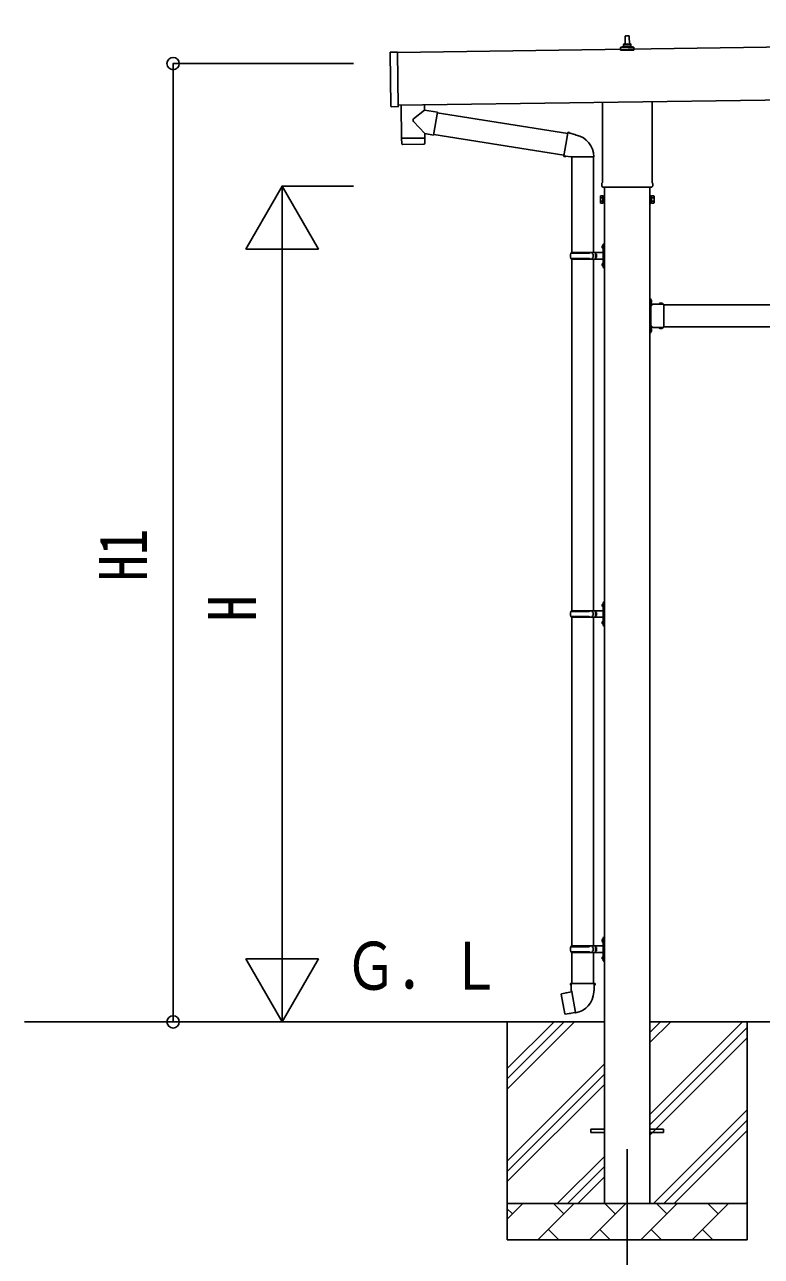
# Model space of a CAD drawing. Units: millimetres, scale not verified. Extents: x -16820 to 16820, y -11880 to 11880.
# Drawn here: x -6439 to -4412, y -3225 to 164 of the extents above; entities that cross this region are included whole.
import ezdxf
from ezdxf.enums import TextEntityAlignment as Align

# ---------------------------------------------------------------- set-up
doc = ezdxf.new("R2010")
doc.units = ezdxf.units.MM
doc.header["$LTSCALE"] = 50
for name, color, linetype in [('0-3_YKK_12', 2, 'Continuous'), ('0-4_YKK_13', 4, 'Continuous'), ('0-5_YKK_A1', 4, 'Continuous'), ('0-6_YKK_D', 6, 'Continuous')]:
    doc.layers.add(name, color=color, linetype=linetype)
doc.styles.add('ＭＳ ゴシック', font='')
doc.styles.get('ＭＳ ゴシック').set_extended_font_data('MS Gothic')

msp = doc.modelspace()

# ---------------------------------------------------------------- linework, layer by layer
at = {"layer": '0-3_YKK_12'}
msp.add_line((-4780.94, -2930), (-4780.94, -3430), dxfattribs=at)
at = {"layer": '0-4_YKK_13'}
for p, q in [((-4798.8, 102.26), (-4763.07, 102.26)), ((-4798.42, 102.45), (-4791.7, 104.08)), ((-4791.32, 104.26), (-4770.55, 104.26)), ((-4790.94, 105.05), (-4790.94, 109.26)), ((-4789.94, 109.26), (-4771.94, 109.26)), ((-4786.94, 109.26), (-4786.21, 132.79)), ((-4785.21, 133.76), (-4776.66, 133.76)), ((-4775.66, 132.79), (-4774.94, 109.26)), ((-4770.94, 105.05), (-4770.94, 109.26)), ((-4763.45, 102.45), (-4770.17, 104.08)), ((-5431.13, -60.47), (-5433.24, 87.51)), ((-5413.26, 88.8), (-5432.26, 88.53)), ((-4799.19, 93.76), (-4799.19, 101.47)), ((-4762.69, 93.76), (-4799.19, 93.76)), ((-4762.69, 93.76), (-4762.69, 101.47)), ((-5338.99, -70.88), (-5339.19, -56.58)), ((-4849.24, -270.23), (-4849.24, -49.58)), ((-4712.64, -47.62), (-4712.64, -270.23)), ((-5338.99, -70.88), (-5368.76, -95.12)), ((-5303.49, -76.61), (-5338.99, -70.88)), ((-5303.49, -76.61), (-5313.65, -139.5)), ((-5303.78, -78.44), (-4944.81, -135.59)), ((-5338.06, -135.55), (-5368.93, -102.45)), ((-5338.06, -135.55), (-5313.65, -139.5)), ((-5338.06, -135.55), (-5337.89, -147.57)), ((-4944.49, -133.78), (-4950.02, -165.14)), ((-4944.49, -133.78), (-4943.34, -131.8)), ((-4943.34, -131.8), (-4939.78, -132.42)), ((-4939.78, -132.42), (-4939.36, -134.77)), ((-5401.87, -149.48), (-5401.46, -162.53)), ((-5340.88, -164.61), (-5398.41, -165.43)), ((-5397.39, -148.42), (-5397.35, -149.42)), ((-5342.39, -147.63), (-5342.4, -148.63)), ((-5313.36, -137.67), (-4955.23, -194.69)), ((-4955.55, -196.51), (-4950.02, -165.14)), ((-4924.85, -137.59), (-4923.16, -139.22)), ((-4923.16, -139.22), (-4921.05, -139.67)), ((-4955.55, -196.51), (-4955.15, -198.76)), ((-4955.55, -196.51), (-4950.39, -197.32)), ((-4955.15, -198.76), (-4951.59, -199.39)), ((-4951.59, -199.39), (-4950.39, -197.32)), ((-4950.39, -197.32), (-4935.79, -199.64)), ((-4935.79, -199.64), (-4933.59, -198.65)), ((-4873.29, -199.05), (-4934.47, -199.05)), ((-4933.44, -199.05), (-4933.44, -463.01)), ((-4873.44, -199.05), (-4873.44, -463.01)), ((-4850.94, -279), (-4850.94, -273.5)), ((-4713, -282.5), (-4848.87, -282.5)), ((-4710.94, -273.5), (-4710.94, -279)), ((-4854.94, -308.5), (-4854.18, -307.19)), ((-4854.94, -308.5), (-4854.94, -325.5)), ((-4854.94, -325.5), (-4854.18, -326.81)), ((-4847.94, -312.09), (-4854.18, -312.09)), ((-4847.94, -321.91), (-4854.18, -321.91)), ((-4847.94, -326.81), (-4854.18, -326.81)), ((-4845.44, -326.2), (-4847.94, -326.2)), ((-4716.44, -326.2), (-4713.94, -326.2)), ((-4713.94, -312.09), (-4707.69, -312.09)), ((-4713.94, -321.91), (-4707.69, -321.91)), ((-4713.94, -326.81), (-4707.69, -326.81)), ((-4706.94, -308.5), (-4707.69, -307.19)), ((-4706.94, -325.5), (-4707.69, -326.81)), ((-4706.94, -308.5), (-4706.94, -325.5)), ((-4847.44, -440.01), (-4844.44, -438.51)), ((-4847.44, -440.01), (-4847.44, -472.01)), ((-4844.44, -438.51), (-4844.44, -472.01)), ((-4844.44, -438.51), (-4843.44, -438.51)), ((-4843.44, -438.51), (-4843.44, -472.01)), ((-4936.44, -465.01), (-4886.1, -465.01)), ((-4935.44, -463.01), (-4849.44, -463.01)), ((-4935.44, -463.01), (-4935.44, -465.01)), ((-4876.44, -463.01), (-4876.44, -467.51)), ((-4876.44, -467.51), (-4874.44, -467.51)), ((-4874.44, -467.51), (-4874.44, -472.01)), ((-4874.44, -476.51), (-4874.44, -472.01)), ((-4868.44, -463.01), (-4868.44, -472.01)), ((-4868.44, -467.51), (-4865.44, -467.51)), ((-4868.44, -481.01), (-4868.44, -472.01)), ((-4865.44, -467.51), (-4865.44, -472.01)), ((-4865.44, -476.51), (-4865.44, -472.01)), ((-4849.74, -445.86), (-4847.69, -446.86)), ((-4848.47, -443.86), (-4847.84, -443.86)), ((-4848.47, -443.86), (-4848.47, -452.16)), ((-4848.47, -452.16), (-4847.84, -452.16)), ((-4847.84, -443.86), (-4847.84, -452.16)), ((-4847.84, -443.86), (-4847.44, -444.26)), ((-4847.84, -452.16), (-4847.44, -451.76)), ((-4847.69, -446.86), (-4847.08, -448.01)), ((-4847.44, -444.26), (-4847.44, -451.76)), ((-4847.44, -504.01), (-4847.44, -472.01)), ((-4844.44, -505.51), (-4844.44, -472.01)), ((-4843.44, -505.51), (-4843.44, -472.01)), ((-4936.44, -479.01), (-4886.1, -479.01)), ((-4935.44, -481.01), (-4935.44, -479.01)), ((-4935.44, -481.01), (-4849.44, -481.01)), ((-4933.44, -481.01), (-4933.44, -1448.5)), ((-4876.44, -481.01), (-4876.44, -476.51)), ((-4876.44, -476.51), (-4874.44, -476.51)), ((-4873.44, -481.01), (-4873.44, -1448.5)), ((-4868.44, -476.51), (-4865.44, -476.51)), ((-4849.74, -493.86), (-4847.69, -494.86)), ((-4848.47, -491.86), (-4847.84, -491.86)), ((-4848.47, -491.86), (-4848.47, -500.16)), ((-4848.47, -500.16), (-4847.84, -500.16)), ((-4847.84, -491.86), (-4847.84, -500.16)), ((-4847.84, -491.86), (-4847.44, -492.26)), ((-4847.84, -500.16), (-4847.44, -499.76)), ((-4847.69, -494.86), (-4847.08, -496.01)), ((-4847.44, -492.26), (-4847.44, -499.76)), ((-4847.44, -504.01), (-4844.44, -505.51)), ((-4844.44, -505.51), (-4843.44, -505.51)), ((-4716.84, -589.5), (-4718.44, -589.5)), ((-4718.44, -594), (-4716.84, -594)), ((-4716.84, -595), (-4718.44, -595)), ((-4712.74, -597), (-4718.44, -597)), ((-4716.84, -599), (-4718.44, -599)), ((-4718.44, -600), (-4716.84, -600)), ((-4716.84, -606.46), (-4716.84, -589.5)), ((-4716.84, -592.97), (-4716.84, -601.04)), ((-4716.84, -595.87), (-4714.18, -594.55)), ((-4716.84, -598.13), (-4714.18, -599.45)), ((-4680.44, -604.9), (-4716.84, -604.9)), ((-4716.44, -606.5), (-4713.44, -606.5)), ((-4716.44, -615.29), (-4716.44, -608.5)), ((-4715.97, -592.27), (-4716.14, -592.27)), ((-4715.97, -601.74), (-4716.14, -601.74)), ((-4693.17, -604.04), (-4693.17, -604.2)), ((-4684.4, -604.9), (-4692.47, -604.9)), ((-4689.56, -604.9), (-4690.89, -602.24)), ((-4687.31, -604.9), (-4685.99, -602.24)), ((-4683.7, -604.04), (-4683.7, -604.2)), ((-4680.44, -615.29), (-4680.44, -604.9)), ((-4716.44, -657.29), (-4716.44, -616.71)), ((-4680.44, -657.29), (-4680.44, -616.71)), ((-4716.84, -675), (-4718.44, -675)), ((-4716.84, -684.5), (-4716.84, -667.54)), ((-4680.44, -669.1), (-4716.84, -669.1)), ((-4716.84, -672.97), (-4716.84, -681.04)), ((-4716.84, -675.87), (-4714.18, -674.55)), ((-4716.44, -665.5), (-4716.44, -658.71)), ((-4713.44, -667.5), (-4716.44, -667.5)), ((-4715.97, -672.27), (-4716.14, -672.27)), ((-4693.17, -669.96), (-4693.17, -669.8)), ((-4684.4, -669.1), (-4692.47, -669.1)), ((-4689.56, -669.1), (-4690.89, -671.76)), ((-4687.31, -669.1), (-4685.99, -671.76)), ((-4683.7, -669.96), (-4683.7, -669.8)), ((-4680.44, -669.1), (-4680.44, -658.71)), ((-4716.84, -679), (-4718.44, -679)), ((-4716.84, -684.5), (-4718.44, -684.5)), ((-4716.84, -678.13), (-4714.18, -679.45)), ((-4715.97, -681.74), (-4716.14, -681.74)), ((-4936.44, -1450.5), (-4886.1, -1450.5)), ((-4935.44, -1448.5), (-4849.44, -1448.5)), ((-4935.44, -1448.5), (-4935.44, -1450.5)), ((-4876.44, -1448.5), (-4876.44, -1453)), ((-4876.44, -1453), (-4874.44, -1453)), ((-4874.44, -1453), (-4874.44, -1457.5)), ((-4874.44, -1462), (-4874.44, -1457.5)), ((-4868.44, -1448.5), (-4868.44, -1457.5)), ((-4868.44, -1453), (-4865.44, -1453)), ((-4868.44, -1466.5), (-4868.44, -1457.5)), ((-4865.44, -1453), (-4865.44, -1457.5)), ((-4865.44, -1462), (-4865.44, -1457.5)), ((-4849.74, -1431.35), (-4847.69, -1432.35)), ((-4848.47, -1429.35), (-4847.84, -1429.35)), ((-4848.47, -1429.35), (-4848.47, -1437.65)), ((-4848.47, -1437.65), (-4847.84, -1437.65)), ((-4847.84, -1429.35), (-4847.84, -1437.65)), ((-4847.84, -1429.35), (-4847.44, -1429.75)), ((-4847.84, -1437.65), (-4847.44, -1437.25)), ((-4847.69, -1432.35), (-4847.08, -1433.5)), ((-4847.44, -1425.5), (-4844.44, -1424)), ((-4847.44, -1425.5), (-4847.44, -1457.5)), ((-4847.44, -1429.75), (-4847.44, -1437.25)), ((-4847.44, -1489.5), (-4847.44, -1457.5)), ((-4844.44, -1424), (-4844.44, -1457.5)), ((-4844.44, -1424), (-4843.44, -1424)), ((-4844.44, -1491), (-4844.44, -1457.5)), ((-4843.44, -1424), (-4843.44, -1457.5)), ((-4843.44, -1491), (-4843.44, -1457.5)), ((-4936.44, -1464.5), (-4886.1, -1464.5)), ((-4935.44, -1466.5), (-4935.44, -1464.5)), ((-4935.44, -1466.5), (-4849.44, -1466.5)), ((-4933.44, -1466.49), (-4933.44, -2371)), ((-4876.44, -1466.5), (-4876.44, -1462)), ((-4876.44, -1462), (-4874.44, -1462)), ((-4873.44, -1466.49), (-4873.44, -2371)), ((-4868.44, -1462), (-4865.44, -1462)), ((-4849.74, -1479.35), (-4847.69, -1480.35)), ((-4848.47, -1477.35), (-4847.84, -1477.35)), ((-4848.47, -1477.35), (-4848.47, -1485.65)), ((-4848.47, -1485.65), (-4847.84, -1485.65)), ((-4847.84, -1477.35), (-4847.84, -1485.65)), ((-4847.84, -1477.35), (-4847.44, -1477.75)), ((-4847.84, -1485.65), (-4847.44, -1485.25)), ((-4847.69, -1480.35), (-4847.08, -1481.5)), ((-4847.44, -1477.75), (-4847.44, -1485.25)), ((-4847.44, -1489.5), (-4844.44, -1491)), ((-4844.44, -1491), (-4843.44, -1491)), ((-4935.44, -2371), (-4849.44, -2371)), ((-4935.44, -2371), (-4935.44, -2373)), ((-4876.44, -2371), (-4876.44, -2375.5)), ((-4868.44, -2371), (-4868.44, -2380)), ((-4849.74, -2353.85), (-4847.69, -2354.85)), ((-4848.47, -2351.85), (-4847.84, -2351.85)), ((-4848.47, -2351.85), (-4848.47, -2360.15)), ((-4848.47, -2360.15), (-4847.84, -2360.15)), ((-4847.84, -2351.85), (-4847.84, -2360.15)), ((-4847.84, -2351.85), (-4847.44, -2352.25)), ((-4847.84, -2360.15), (-4847.44, -2359.75)), ((-4847.69, -2354.85), (-4847.08, -2356)), ((-4847.44, -2348), (-4844.44, -2346.5)), ((-4847.44, -2348), (-4847.44, -2380)), ((-4847.44, -2352.25), (-4847.44, -2359.75)), ((-4844.44, -2346.5), (-4844.44, -2380)), ((-4844.44, -2346.5), (-4843.44, -2346.5)), ((-4843.44, -2346.5), (-4843.44, -2380)), ((-4936.44, -2373), (-4886.1, -2373)), ((-4936.44, -2387), (-4886.1, -2387)), ((-4935.44, -2389), (-4935.44, -2387)), ((-4935.44, -2389), (-4849.44, -2389)), ((-4933.44, -2389), (-4933.44, -2473.93)), ((-4876.44, -2375.5), (-4874.44, -2375.5)), ((-4876.44, -2389), (-4876.44, -2384.5)), ((-4876.44, -2384.5), (-4874.44, -2384.5)), ((-4874.44, -2375.5), (-4874.44, -2380)), ((-4874.44, -2384.5), (-4874.44, -2380)), ((-4873.44, -2389), (-4873.44, -2473.93)), ((-4868.44, -2375.5), (-4865.44, -2375.5)), ((-4868.44, -2389), (-4868.44, -2380)), ((-4868.44, -2384.5), (-4865.44, -2384.5)), ((-4865.44, -2375.5), (-4865.44, -2380)), ((-4865.44, -2384.5), (-4865.44, -2380)), ((-4849.74, -2401.85), (-4847.69, -2402.85)), ((-4848.47, -2399.85), (-4847.84, -2399.85)), ((-4848.47, -2399.85), (-4848.47, -2408.15)), ((-4847.84, -2399.85), (-4847.84, -2408.15)), ((-4847.84, -2399.85), (-4847.44, -2400.25)), ((-4847.69, -2402.85), (-4847.08, -2404)), ((-4847.44, -2412), (-4847.44, -2380)), ((-4847.44, -2400.25), (-4847.44, -2407.75)), ((-4844.44, -2413.5), (-4844.44, -2380)), ((-4843.44, -2413.5), (-4843.44, -2380)), ((-4848.47, -2408.15), (-4847.84, -2408.15)), ((-4847.84, -2408.15), (-4847.44, -2407.75)), ((-4847.44, -2412), (-4844.44, -2413.5)), ((-4844.44, -2413.5), (-4843.44, -2413.5)), ((-4935.29, -2473.93), (-4937.44, -2474.71)), ((-4935.29, -2473.93), (-4903.44, -2473.93)), ((-4935.29, -2473.93), (-4935.19, -2479.14)), ((-4871.59, -2473.93), (-4903.44, -2473.93)), ((-4871.59, -2473.93), (-4869.44, -2474.71)), ((-4961.9, -2502.38), (-4962.7, -2503.55)), ((-4962.7, -2503.55), (-4953.08, -2558.11)), ((-4934.03, -2497.13), (-4961.9, -2502.38)), ((-4949.15, -2499.78), (-4949.36, -2500.02)), ((-4937.44, -2474.71), (-4937.44, -2478.33)), ((-4937.44, -2478.33), (-4935.19, -2479.14)), ((-4935.19, -2479.14), (-4934.94, -2493.93)), ((-4934.94, -2493.93), (-4933.59, -2495.93)), ((-4923.67, -2554.42), (-4933.81, -2496.95)), ((-4933.78, -2496.13), (-4933.78, -2496.83)), ((-4933.59, -2495.93), (-4933.62, -2495.93)), ((-4873.25, -2495.87), (-4873.32, -2498.03)), ((-4871.93, -2493.93), (-4873.25, -2495.87)), ((-4869.44, -2478.33), (-4871.68, -2479.14)), ((-4869.44, -2474.71), (-4869.44, -2478.33)), ((-4939.06, -2557.02), (-4939.34, -2556.86)), ((-4923.37, -2555.19), (-4923.61, -2554.52)), ((-4880.94, -2875.5), (-4843.44, -2875.5)), ((-4880.94, -2884.5), (-4880.94, -2875.5)), ((-4718.44, -2875.5), (-4680.94, -2875.5)), ((-4680.94, -2884.5), (-4680.94, -2875.5)), ((-4880.94, -2884.5), (-4843.44, -2884.5)), ((-4718.44, -2884.5), (-4680.94, -2884.5))]:
    msp.add_line(p, q, dxfattribs=at)
for points in [[(-5413.26, 88.8), (-5411.12, -61.18), (-5430.12, -61.46)], [(-5403.19, -57.49), (-5401.89, -148.48), (-5337.89, -147.57)], [(-4944.49, -133.78), (-4939.36, -134.77), (-4924.85, -137.59)], [(-5337.92, -161.62), (-5337.88, -148.57), (-5401.87, -149.48)], [(-4847.94, -326.81), (-4847.94, -307.19), (-4854.18, -307.19)], [(-4847.94, -326.2), (-4847.94, -307.8), (-4845.44, -307.8)], [(-4713.94, -326.2), (-4713.94, -307.8), (-4716.44, -307.8)], [(-4713.94, -326.81), (-4713.94, -307.19), (-4707.69, -307.19)], [(-4849.74, -450.16), (-4847.69, -449.16), (-4847.08, -448.01)], [(-4849.74, -498.16), (-4847.69, -497.16), (-4847.08, -496.01)], [(-4718.44, -604.5), (-4718.44, -598.5), (-4718.44, -595.5), (-4718.44, -589.5)], [(-4716.44, -608.5), (-4713.44, -608.5), (-4713.44, -604.9)], [(-4718.44, -684.5), (-4718.44, -678.5), (-4718.44, -675.5), (-4718.44, -669.5)], [(-4716.44, -665.5), (-4713.44, -665.5), (-4713.44, -669.1)], [(-4849.74, -1435.65), (-4847.69, -1434.65), (-4847.08, -1433.5)], [(-4849.74, -1483.65), (-4847.69, -1482.65), (-4847.08, -1481.5)], [(-4849.74, -2358.15), (-4847.69, -2357.15), (-4847.08, -2356)], [(-4849.74, -2406.15), (-4847.69, -2405.15), (-4847.08, -2404)], [(-4871.59, -2473.93), (-4871.68, -2479.14), (-4871.93, -2493.93)], [(-4946.91, -2499.56), (-4947.19, -2499.4), (-4949.15, -2499.78)], [(-4923.94, -2554.33), (-4951.92, -2558.93), (-4953.08, -2558.11)], [(-4936.87, -2556.46), (-4937.09, -2556.69), (-4939.06, -2557.02)]]:
    msp.add_lwpolyline(points, dxfattribs=at)
for points in [[(-4845.44, -327.5), (-4845.44, -306.5), (-4843.44, -306.5), (-4843.44, -327.5)], [(-4716.44, -327.5), (-4716.44, -306.5), (-4718.44, -306.5), (-4718.44, -327.5)]]:
    msp.add_lwpolyline(points, close=True, dxfattribs=at)
for centre, radius, start, end in [((-4798.19, 101.47), 1, 103.62699, 180), ((-4791.94, 105.05), 1, 283.62699, 0), ((-4786.85, 108.63), 4.13, 90, 171.17633), ((-4789.94, 108.26), 1, 90, 180), ((-4785.21, 132.76), 1, 90, 178.60509), ((-4777.6, 109.26), 4.83, 133.60282, 180), ((-4784.27, 109.26), 4.83, 0, 46.39718), ((-4776.66, 132.76), 1, 1.39491, 90), ((-4775.02, 108.63), 4.13, 8.82367, 90), ((-4771.94, 108.26), 1, 0, 90), ((-4769.94, 105.05), 1, 180, 256.37301), ((-4763.69, 101.47), 1, 0, 76.37301), ((-5432.24, 87.53), 1, 90.81845, 180.81845), ((-5430.13, -60.46), 1, 180.81845, 270.81845), ((-5365.45, -98.86), 5, 131.47396, 225.79244), ((-5398.46, -162.43), 3, 181.81845, 270.86677), ((-5340.92, -161.61), 3, 270.81845, 359.81845), ((-4933.59, -198.65), 60.3, 359.62495, 78), ((-4846.94, -273.5), 4, 125.09963, 180), ((-4714.94, -273.5), 4, 0, 54.90037), ((-4846.94, -279), 4, 180, 194.47751), ((-4846.94, -279), 4, 194.47751, 241.04498), ((-4714.94, -279), 4, 298.95502, 345.52249), ((-4714.94, -279), 4, 345.52249, 0), ((-4850.59, -309.64), 4.34, 145.61575, 214.38425), ((-4850.59, -324.36), 4.34, 145.61575, 214.38425), ((-4838.69, -317), 16.24, 162.41205, 197.58795), ((-4723.18, -317), 16.24, 342.41205, 17.58795), ((-4711.28, -309.64), 4.34, 325.61575, 34.38425), ((-4711.28, -324.36), 4.34, 325.61575, 34.38425), ((-4887.69, -472.01), 49.25, 171.82876, 180.00002), ((-4887.69, -472.01), 49.25, 180.00002, 188.17127), ((-4886.1, -463.01), 2, 270, 359.99998), ((-4844.14, -448.01), 6, 136.21765, 223.78235), ((-4849.44, -461.01), 2, 270, 359.99998), ((-4886.1, -481.01), 2, 0.00005, 90.00004), ((-4844.14, -496.01), 6, 136.21765, 223.78235), ((-4849.44, -483.01), 2, 0.00005, 90.00004), ((-4716.44, -604.5), 2, 180, 270), ((-4716.14, -592.97), 0.7, 90, 180), ((-4716.14, -601.04), 0.7, 180, 270), ((-4715.97, -593.13), 0.862, 39.12355, 90), ((-4715.97, -600.87), 0.862, 270, 320.87645), ((-4720.74, -597), 7, 0, 39.12355), ((-4720.74, -597), 7, 320.87645, 0), ((-4692.31, -604.04), 0.862, 129.12355, 180), ((-4692.47, -604.2), 0.7, 180, 270), ((-4688.44, -608.8), 7, 90, 129.12355), ((-4688.44, -608.8), 7, 50.87645, 90), ((-4684.4, -604.2), 0.7, 270, 0), ((-4684.56, -604.04), 0.862, 0, 50.87645), ((-4717.14, -616), 1, 314.427, 45.573), ((-4679.74, -616), 1, 134.427, 225.573), ((-4716.44, -669.5), 2, 90, 180), ((-4716.14, -672.97), 0.7, 90, 180), ((-4717.14, -658), 1, 314.427, 45.573), ((-4715.97, -673.13), 0.862, 39.12355, 90), ((-4720.74, -677), 7, 0, 39.12355), ((-4720.74, -677), 7, 320.87645, 0), ((-4692.47, -669.8), 0.7, 90, 180), ((-4692.31, -669.96), 0.862, 180, 230.87645), ((-4688.44, -665.2), 7, 230.87645, 270), ((-4688.44, -665.2), 7, 270, 309.12355), ((-4684.4, -669.8), 0.7, 0, 90), ((-4684.56, -669.96), 0.862, 309.12355, 0), ((-4679.74, -658), 1, 134.427, 225.573), ((-4716.14, -681.04), 0.7, 180, 270), ((-4715.97, -680.87), 0.862, 270, 320.87645), ((-4887.69, -1457.5), 49.25, 171.82876, 180.00002), ((-4887.69, -1457.5), 49.25, 180.00002, 188.17127), ((-4886.1, -1448.5), 2, 270, 359.99998), ((-4844.14, -1433.5), 6, 136.21765, 223.78235), ((-4849.44, -1446.5), 2, 270, 359.99998), ((-4886.1, -1466.5), 2, 0.00005, 90.00004), ((-4844.14, -1481.5), 6, 136.21765, 223.78235), ((-4849.44, -1468.5), 2, 0.00005, 90.00004), ((-4886.1, -2371), 2, 270, 359.99998), ((-4844.14, -2356), 6, 136.21765, 223.78235), ((-4849.44, -2369), 2, 270, 359.99998), ((-4887.69, -2380), 49.25, 171.82876, 180.00002), ((-4887.69, -2380), 49.25, 180.00002, 188.17127), ((-4886.1, -2389), 2, 0.00005, 90.00004), ((-4844.14, -2404), 6, 136.21765, 223.78235), ((-4849.44, -2391), 2, 0.00005, 90.00004), ((-4934.08, -2496.83), 0.3, 280.66842, 0), ((-4933.58, -2496.13), 0.2, 100, 180), ((-4933.59, -2495.93), 60.3, 279.96938, 358), ((-4923.89, -2554.63), 0.3, 20, 99.33158), ((-4923.18, -2555.12), 0.2, 200, 279.96938)]:
    msp.add_arc(centre, radius, start, end, dxfattribs=at)
at = {"layer": '0-5_YKK_A1'}
for p, q in [((-26.2, 164.31), (-5413.24, 87.39)), ((-5411.17, -57.6), (-24.13, 19.35)), ((-4843.44, -282.5), (-4843.44, -3080)), ((-4718.44, -3080), (-4718.44, -282.5)), ((-4680.44, -607), (-3081.44, -607)), ((-4713.44, -667), (-4717.94, -667)), ((-4680.44, -667), (-3081.44, -667)), ((-4843.44, -2580), (-6439.23, -2580)), ((-5110.94, -2580), (-5110.94, -3180)), ((-5110.94, -2765.05), (-4925.89, -2580)), ((-5110.94, -2736.77), (-4954.17, -2580)), ((-5110.94, -2708.48), (-4982.45, -2580)), ((-3043.44, -2580), (-4718.44, -2580)), ((-4718.44, -2835.1), (-4463.34, -2580)), ((-4718.44, -2637.11), (-4661.33, -2580)), ((-4718.44, -2608.82), (-4689.61, -2580)), ((-4718.44, -2863.38), (-4450.94, -2595.88)), ((-4450.94, -2580), (-4450.94, -3180)), ((-4718.44, -2891.67), (-4450.94, -2624.17)), ((-5110.94, -2963.04), (-4843.44, -2695.54)), ((-5110.94, -2991.32), (-4843.44, -2723.82)), ((-5110.94, -3019.61), (-4843.44, -2752.11)), ((-4708.78, -3080), (-4450.94, -2822.16)), ((-4680.49, -3080), (-4450.94, -2850.44)), ((-4652.21, -3080), (-4450.94, -2878.73)), ((-4973.34, -3080), (-4843.44, -2950.1)), ((-4945.05, -3080), (-4843.44, -2978.38)), ((-4916.77, -3080), (-4843.44, -3006.67)), ((-5110.94, -3080), (-4450.94, -3080)), ((-5110.94, -3122.89), (-5068.04, -3080)), ((-5026.62, -3180), (-4926.62, -3080)), ((-4955.17, -3108.55), (-4983.73, -3080)), ((-4885.2, -3180), (-4785.2, -3080)), ((-4813.75, -3108.55), (-4842.31, -3080)), ((-4743.78, -3180), (-4643.78, -3080)), ((-4672.33, -3108.55), (-4700.89, -3080)), ((-4602.36, -3180), (-4502.36, -3080)), ((-4530.91, -3108.55), (-4559.46, -3080)), ((-4454.22, -3080), (-4450.94, -3076.72)), ((-5096.6, -3108.55), (-5110.94, -3094.21)), ((-4998.07, -3151.45), (-4969.51, -3180)), ((-4856.65, -3151.45), (-4828.09, -3180)), ((-4715.22, -3151.45), (-4686.67, -3180)), ((-4573.8, -3151.45), (-4545.25, -3180)), ((-4450.94, -3180), (-5110.94, -3180))]:
    msp.add_line(p, q, dxfattribs=at)
msp.add_lwpolyline([(-4713.44, -607), (-4717.94, -607), (-4717.94, -667)], dxfattribs=at)
at = {"layer": '0-6_YKK_D'}
for p, q in [((-5534.67, 57.08), (-6031.74, 57.08)), ((-6030.74, -2580), (-6030.74, 57.08)), ((-5730.74, -280), (-5830.74, -453.21)), ((-5534.67, -280), (-5731.74, -280)), ((-5730.74, -280), (-5630.74, -453.21)), ((-5730.74, -280), (-5730.74, -626.41)), ((-5830.74, -453.21), (-5630.74, -453.21)), ((-5730.74, -2380), (-5730.74, -480)), ((-5730.74, -2580), (-5730.74, -2233.59)), ((-5730.74, -2580), (-5830.74, -2406.79)), ((-5630.74, -2406.79), (-5830.74, -2406.79)), ((-5730.74, -2580), (-5630.74, -2406.79))]:
    msp.add_line(p, q, dxfattribs=at)
for centre in [(-6030.74, 57.08), (-6030.74, -2580)]:
    msp.add_circle(centre, 17, dxfattribs=at)

# ---------------------------------------------------------------- texts
at = {"layer": '0-5_YKK_A1', "style": 'ＭＳ ゴシック', "width": 0.8}
msp.add_text('Ｇ．Ｌ', height=132, dxfattribs=at).set_placement((-5558.95, -2531.03), align=Align.BOTTOM_LEFT)
at = {"layer": '0-6_YKK_D', "style": 'ＭＳ ゴシック', "width": 0.8}
for s, p in [('H1', (-6062.74, -1367.06)), ('H', (-5762.74, -1478))]:
    msp.add_text(s, height=132, rotation=90, dxfattribs=at).set_placement(p, align=Align.BOTTOM_LEFT)

doc.saveas('drawing.dxf')
